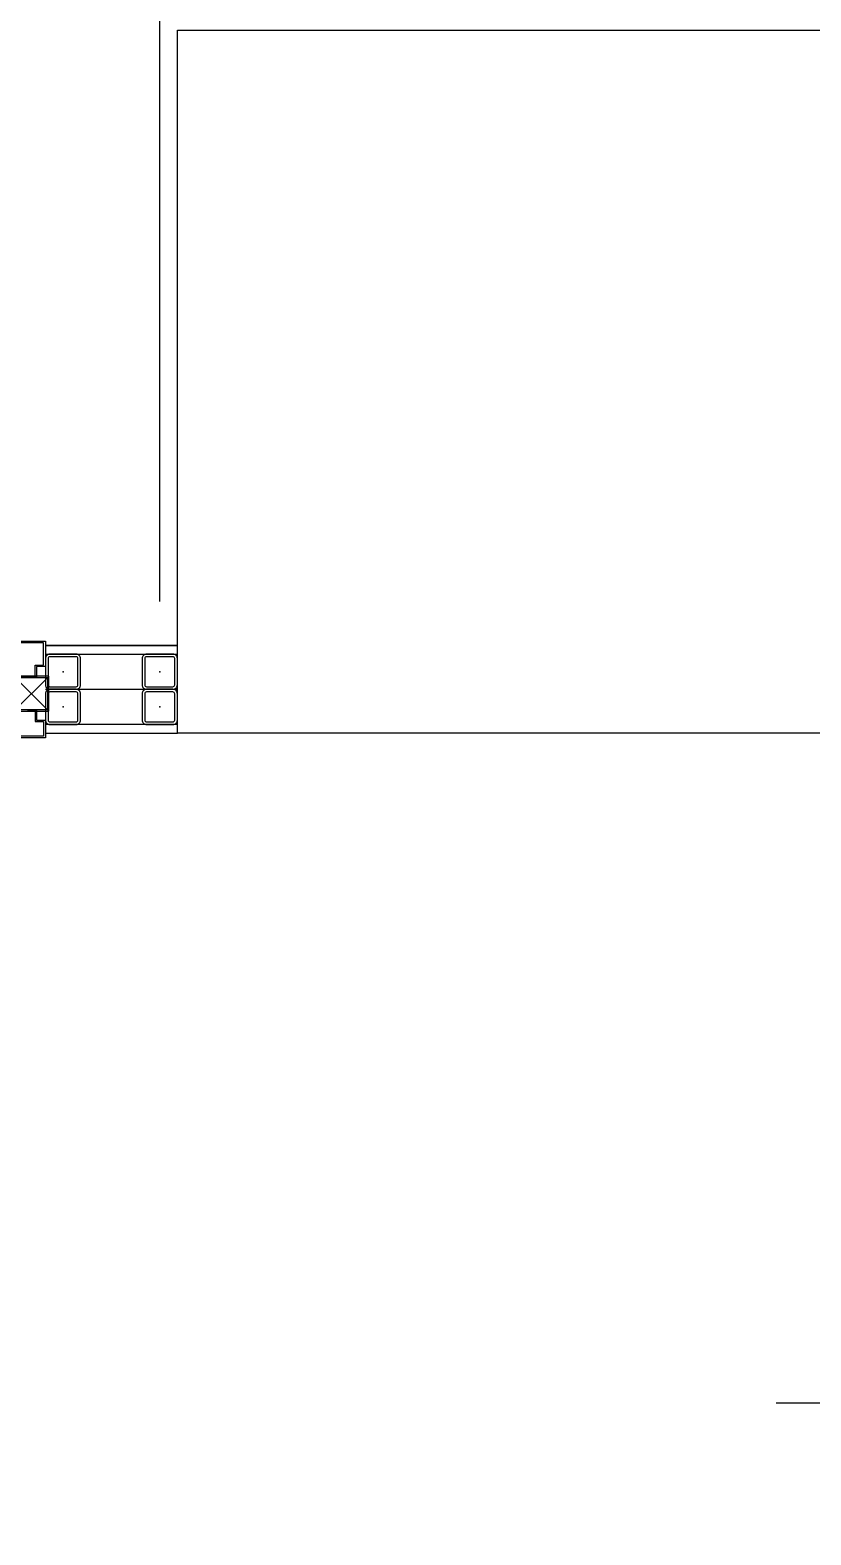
# Model space of a CAD drawing. Extents: x -1286 to 34975, y -230 to 6637.
# Drawn here: x 31494.1 to 31582.9, y 3036.3 to 3207.5 of the extents above; entities that cross this region are included whole.
import ezdxf
from ezdxf.enums import TextEntityAlignment as Align

# ---------------------------------------------------------------- set-up
doc = ezdxf.new("R2010")
doc.units = 0
doc.header["$LTSCALE"] = 20
doc.layers.get('0').update_dxf_attribs({"color": 9, "lineweight": 9})
for name, color, linetype, lineweight in [('01', 9, 'Continuous', 9), ('06D', 9, 'Continuous', 9), ('10', 9, 'Continuous', 9), ('11', 9, 'Continuous', 9), ('22', 8, 'Continuous', 9), ('33', 9, 'BATTING', 9)]:
    doc.layers.add(name, color=color, linetype=linetype, lineweight=lineweight)
doc.styles.add('Arial', font='arial.ttf', dxfattribs={"height": 2.5})
doc.linetypes.add('BATTING', pattern='A,0.0001,-0.1,[134,ltypeshp.shx,S=0.1,R=0,X=-0.1,Y=0],-0.2,[134,ltypeshp.shx,S=0.1,R=180,X=0.1,Y=0],-0.1', length=0.4001)

# ---------------------------------------------------------------- blocks, each defined once
blk = doc.blocks.new('p-kolon-80x80-vw')
at = {"layer": '01'}
blk.add_lwpolyline([(-40, -40), (-40, 40), (40, 40), (40, -40)], close=True, dxfattribs=at)
blk = doc.blocks.new('0_doorno')
blk.add_lwpolyline([(4.5, 0), (12.5, 0)])
blk.add_ellipse((0, 0), major_axis=(-4.5, 0), ratio=0.666667)
at = {"style": 'Arial'}
blk.add_attdef('YUKSEKLIK', text='', height=2, dxfattribs=at).set_placement((5, 5.9), align=Align.TOP_LEFT)
blk.add_attdef('KAPINO', text='', height=1.4, dxfattribs=at).set_placement((-0.019, -0.035), align=Align.MIDDLE)
blk.add_attdef('GENISLIK', text='', height=2, dxfattribs=at).set_placement((5, -1.895), align=Align.BOTTOM_LEFT)
blk = doc.blocks.new('Prf-40x40')
for points in [[(1.5, -2), (-1.5, -2, -0.414214), (-2, -1.5), (-2, 1.5, -0.414214), (-1.5, 2), (1.5, 2, -0.414214), (2, 1.5), (2, -1.5, -0.414214)], [(1.5, -1.7), (-1.5, -1.7, -0.414214), (-1.7, -1.5), (-1.7, 1.5, -0.414214), (-1.5, 1.7), (1.5, 1.7, -0.414214), (1.7, 1.5), (1.7, -1.5, -0.414214)]]:
    blk.add_lwpolyline(points, format="xyb", close=True)
blk.add_point((0, 0))
blk = doc.blocks.new('p-korkasa_40x40')
at = {"layer": '10'}
for points in [[(-2, -2), (-2, -2, 4.557572), (-2, -2), (2, -2, 6.895317), (2, -2), (2, -2), (2, 2), (-2, 2), (-2, -2)], [(-1.85, -1.85), (-1.85, 1.85), (1.85, 1.85), (1.85, -1.85), (-1.85, -1.85, -4.556435), (-1.85, -1.85)]]:
    blk.add_lwpolyline(points, format="xyb", close=True, dxfattribs=at)
for points in [[(2, -2), (-2, 2)], [(2, 2), (-2, -1.97)]]:
    blk.add_lwpolyline(points, dxfattribs=at)
blk = doc.blocks.new('P-AH-01-10')
at = {"layer": '10'}
for points in [[(-6.84, -10.95), (-6.84, -9.93, 0.414214), (-6.87, -9.9), (-8, -9.9), (-8, -8.93, 0.414214), (-8.03, -8.9), (-10, -8.9, 0.414214), (-10.02, -8.93), (-10.02, -12.55, 0.414214)], [(0.98, -12.55), (0.98, -8.93, 0.414214), (0.95, -8.9), (-1.88, -8.9, 0.414214), (-1.9, -8.93), (-1.9, -9.9), (-3.14, -9.9, 0.414214), (-3.16, -9.93), (-3.16, -10.95)]]:
    blk.add_lwpolyline(points, format="xyb", dxfattribs=at)
for points in [[(-7, -10.08), (-8.16, -10.08), (-8.16, -9.1), (-9.82, -9.1), (-9.82, -12.5), (-7, -12.5)], [(0.78, -9.1), (0.78, -12.5), (-3, -12.5), (-3, -10.08), (-1.74, -10.08), (-1.74, -9.1)]]:
    blk.add_lwpolyline(points, close=True, dxfattribs=at)
at = {"layer": '10', "extrusion": (0, 0, -1), "zscale": -1, "rotation": 270}
blk.add_blockref('p-korkasa_40x40', (5, -10.5), dxfattribs=at)

msp = doc.modelspace()

# ---------------------------------------------------------------- linework, layer by layer
at = {"layer": '06D'}
for points in [[(31508.84, 3142.5), (31508.84, 3209.5), (31573.84, 3209.5), (31573.84, 3520.5)], [(31495.84, 3137.5), (31510.84, 3137.5)], [(31495.84, 3132.5), (31510.84, 3132.5)]]:
    msp.add_lwpolyline(points, dxfattribs=at)
at = {"layer": '11'}
msp.add_lwpolyline([(31510.84, 3136.5), (31510.84, 3137.5), (31495.84, 3137.5), (31495.84, 3136.5)], close=True, dxfattribs=at)
msp.add_lwpolyline([(31510.84, 3127.5), (31510.84, 3128.5), (31495.84, 3128.5), (31495.84, 3127.5), (31510.84, 3127.5)], dxfattribs=at)
at = {"layer": '33', "ltscale": 0.3}
msp.add_lwpolyline([(31495.84, 3132.5), (31510.84, 3132.5)], dxfattribs=at)

# ---------------------------------------------------------------- block references
msp.add_blockref('p-kolon-80x80-vw', (31550.84, 3167.5))
at = {"layer": '10', "xscale": -1, "rotation": 270}
msp.add_blockref('P-AH-01-10', (31504.74, 3137), dxfattribs=at)
at = {"layer": '10', "xscale": -1}
for p in [(31497.84, 3134.5), (31508.84, 3134.5), (31497.84, 3130.5), (31508.84, 3130.5)]:
    msp.add_blockref('Prf-40x40', p, dxfattribs=at)
at = {"layer": '22'}
ref = msp.add_blockref('0_doorno', (31641.43, 3051.29), dxfattribs=dict(at, xscale=-5, yscale=5, zscale=5))
ref.add_attrib('KAPINO', 'D-02', dxfattribs={"layer": '0', "height": 10, "style": 'Arial'}).set_placement((31647.54, 3051.29), align=Align.MIDDLE)
ref.add_attrib('GENISLIK', '150', dxfattribs={"layer": '0', "height": 10, "style": 'Arial'}).set_placement((31593.61, 3051.29), align=Align.BOTTOM_LEFT)
ref.add_attrib('YUKSEKLIK', '270', dxfattribs={"layer": '0', "height": 10, "style": 'Arial'}).set_placement((31593.61, 3048.79), align=Align.TOP_LEFT)

doc.saveas('drawing.dxf')
